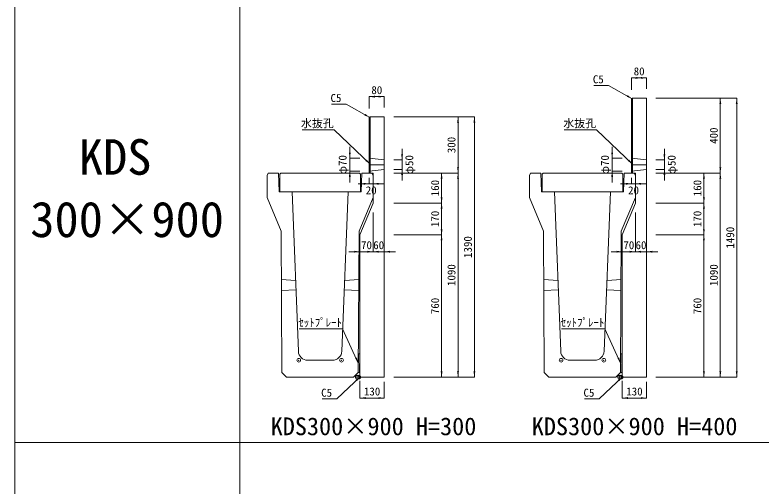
# Model space of a CAD drawing. Units: millimetres at full size, sheet at 1:40. Extents: x 172874 to 199766, y 869448 to 902797.
# Drawn here: x 172874 to 176856, y 889566 to 892084 of the extents above; entities that cross this region are included whole.
import ezdxf
from ezdxf.enums import TextEntityAlignment as Align

# ---------------------------------------------------------------- set-up
doc = ezdxf.new("R2010")
doc.units = ezdxf.units.MM
doc.header["$LTSCALE"] = 40
doc.header["$PDMODE"] = 32
doc.header["$PDSIZE"] = 20
for name, pattern in [('DASHED', [7.5, 6, -1.5]), ('USER1', [28.575, 19.05, -3.175, 3.175, -3.175]), ('USER2', [4.7625, 3.175, -1.5875])]:
    doc.linetypes.add(name, pattern=pattern)
for name, color, linetype, lineweight in [('セットプレート', 3, 'Continuous', 13), ('パネックスKDS', 2, 'Continuous', 13), ('図枠', 5, 'Continuous', 13), ('寸法線', 7, 'Continuous', 13), ('引出線', 4, 'Continuous', 13), ('本体', 2, 'Continuous', 13), ('補助線', 8, 'Continuous', 13)]:
    doc.layers.add(name, color=color, linetype=linetype, lineweight=lineweight)
doc.layers.add('文字', color=7, linetype='Continuous')
doc.styles.add('ＭＳ ゴシック', font='')
doc.styles.get('ＭＳ ゴシック').set_extended_font_data('MS Gothic')

# ---------------------------------------------------------------- blocks, each defined once
blk = doc.blocks.new('filled_arrow')
at = {"color": 0, "linetype": 'Continuous', "lineweight": -2}
blk.add_solid([(7.5, 1.25), (0, 0), (7.5, -1.25)], dxfattribs=at)

msp = doc.modelspace()

# ---------------------------------------------------------------- linework, layer by layer
at = {"layer": 'セットプレート'}
for points in [[(174706.65, 890173.33), (174713.65, 890173.29), (174714.16, 890273.29), (174707.16, 890273.33)], [(176106.65, 890173.33), (176113.65, 890173.29), (176114.16, 890273.29), (176107.16, 890273.33)]]:
    msp.add_lwpolyline(points, close=True, dxfattribs=at)
at = {"layer": 'パネックスKDS'}
for p, q in [((176165.48, 891633.33), (176170.48, 891638.33)), ((176165.48, 891238.33), (176165.48, 891633.33)), ((176170.48, 891638.33), (176245.48, 891638.33)), ((176245.48, 890148.33), (176245.48, 891638.33)), ((174765.48, 891533.33), (174770.48, 891538.33)), ((174765.48, 891238.33), (174765.48, 891533.33)), ((174770.48, 891538.33), (174845.48, 891538.33)), ((174845.48, 890148.33), (174845.48, 891538.33)), ((174765.48, 891238.33), (174785.48, 891238.33)), ((174785.48, 891078.33), (174785.48, 891238.33)), ((176165.48, 891238.33), (176185.48, 891238.33)), ((176185.48, 891078.33), (176185.48, 891238.33)), ((174785.48, 891078.33), (174715.48, 890908.33)), ((176185.48, 891078.33), (176115.48, 890908.33)), ((174715.48, 890153.33), (174715.48, 890908.33)), ((176115.48, 890153.33), (176115.48, 890908.33)), ((174715.48, 890153.33), (174720.48, 890148.33)), ((174720.48, 890148.33), (174845.48, 890148.33)), ((176115.48, 890153.33), (176120.48, 890148.33)), ((176120.48, 890148.33), (176245.48, 890148.33))]:
    msp.add_line(p, q, dxfattribs=at)
at = {"layer": 'パネックスKDS', "lineweight": 5}
for p, q in [((176170.48, 891238.33), (176170.48, 891638.33)), ((174770.48, 891238.33), (174770.48, 891538.33))]:
    msp.add_line(p, q, dxfattribs=at)
at = {"layer": 'パネックスKDS', "linetype": 'DASHED', "lineweight": 9}
for p, q in [((174765.48, 891318.33), (174845.48, 891308.33)), ((176165.48, 891318.33), (176245.48, 891308.33)), ((174765.48, 891248.33), (174845.48, 891258.33)), ((176165.48, 891248.33), (176245.48, 891258.33))]:
    msp.add_line(p, q, dxfattribs=at)
at = {"layer": '図枠'}
for p, q in [((172874.21, 902448.33), (172874.21, 887048.33)), ((174074.21, 902448.33), (174074.21, 887048.33)), ((172874.21, 889798.33), (185274.21, 889798.33))]:
    msp.add_line(p, q, dxfattribs=at)
at = {"layer": '寸法線'}
for p, q in [((176165.48, 891746.88), (176245.48, 891746.88)), ((176165.48, 891683.33), (176165.48, 891746.88)), ((176245.48, 891688.33), (176245.48, 891746.88)), ((174765.48, 891646.88), (174845.48, 891646.88)), ((174765.48, 891583.33), (174765.48, 891646.88)), ((174845.48, 891588.33), (174845.48, 891646.88)), ((176295.48, 891638.33), (176726.32, 891638.33)), ((176295.48, 891638.33), (176638.82, 891638.33)), ((176638.82, 891238.33), (176638.82, 891638.33)), ((176726.32, 890148.33), (176726.32, 891638.33)), ((174895.48, 891538.33), (175326.32, 891538.33)), ((174895.48, 891538.33), (175238.82, 891538.33)), ((175238.82, 891238.33), (175238.82, 891538.33)), ((175326.32, 890148.33), (175326.32, 891538.33)), ((174661.41, 891378.33), (174661.41, 891188.33)), ((174940.15, 891368.33), (174940.15, 891198.33)), ((176061.41, 891378.33), (176061.41, 891188.33)), ((176340.15, 891368.33), (176340.15, 891198.33)), ((174715.48, 891318.33), (174661.41, 891318.33)), ((174895.48, 891308.33), (174940.15, 891308.33)), ((176115.48, 891318.33), (176061.41, 891318.33)), ((176295.48, 891308.33), (176340.15, 891308.33)), ((174715.48, 891248.33), (174661.41, 891248.33)), ((174895.48, 891258.33), (174940.15, 891258.33)), ((174895.48, 891238.33), (175238.82, 891238.33)), ((174895.48, 891238.33), (175151.32, 891238.33)), ((174895.48, 891238.33), (175238.82, 891238.33)), ((175151.32, 891238.33), (175151.32, 891078.33)), ((175238.82, 891238.33), (175238.82, 890148.33)), ((176115.48, 891248.33), (176061.41, 891248.33)), ((176295.48, 891258.33), (176340.15, 891258.33)), ((176295.48, 891238.33), (176638.82, 891238.33)), ((176295.48, 891238.33), (176551.32, 891238.33)), ((176295.48, 891238.33), (176638.82, 891238.33)), ((176551.32, 891238.33), (176551.32, 891078.33)), ((176638.82, 891238.33), (176638.82, 890148.33)), ((174765.48, 891213.33), (174765.48, 891181.25)), ((174785.48, 891213.33), (174785.48, 891181.25)), ((176165.48, 891213.33), (176165.48, 891181.25)), ((176185.48, 891213.33), (176185.48, 891181.25)), ((174705.48, 891181.25), (174845.48, 891181.25)), ((176105.48, 891181.25), (176245.48, 891181.25)), ((174895.48, 891078.33), (175151.32, 891078.33)), ((174895.48, 891078.33), (175151.32, 891078.33)), ((175151.32, 891078.33), (175151.32, 890908.33)), ((176295.48, 891078.33), (176551.32, 891078.33)), ((176295.48, 891078.33), (176551.32, 891078.33)), ((176551.32, 891078.33), (176551.32, 890908.33)), ((174785.48, 891028.33), (174785.48, 890818.33)), ((176185.48, 891028.33), (176185.48, 890818.33)), ((174895.48, 890908.33), (175151.32, 890908.33)), ((174895.48, 890908.33), (175151.32, 890908.33)), ((175151.32, 890908.33), (175151.32, 890148.33)), ((176295.48, 890908.33), (176551.32, 890908.33)), ((176295.48, 890908.33), (176551.32, 890908.33)), ((176551.32, 890908.33), (176551.32, 890148.33)), ((174715.48, 890856.59), (174715.48, 890818.33)), ((174785.48, 890858.33), (174785.48, 890818.33)), ((174845.48, 890858.33), (174845.48, 890818.33)), ((176115.48, 890856.59), (176115.48, 890818.33)), ((176185.48, 890858.33), (176185.48, 890818.33)), ((176245.48, 890858.33), (176245.48, 890818.33)), ((174845.48, 890818.33), (174655.48, 890818.33)), ((174725.48, 890818.33), (174905.48, 890818.33)), ((176245.48, 890818.33), (176055.48, 890818.33)), ((176125.48, 890818.33), (176305.48, 890818.33)), ((174895.48, 890148.33), (175326.32, 890148.33)), ((174895.48, 890148.33), (175238.82, 890148.33)), ((174895.48, 890148.33), (175151.32, 890148.33)), ((176295.48, 890148.33), (176726.32, 890148.33)), ((176295.48, 890148.33), (176638.82, 890148.33)), ((176295.48, 890148.33), (176551.32, 890148.33)), ((174715.48, 890128.33), (174715.48, 890036.53)), ((174845.48, 890123.33), (174845.48, 890036.53)), ((176115.48, 890128.33), (176115.48, 890036.53)), ((176245.48, 890123.33), (176245.48, 890036.53)), ((174715.48, 890036.53), (174845.48, 890036.53)), ((176115.48, 890036.53), (176245.48, 890036.53))]:
    msp.add_line(p, q, dxfattribs=at)
at = {"layer": '引出線'}
for points in [[(176167.98, 891635.83), (176041.61, 891706.9), (175963.84, 891706.9)], [(174767.98, 891535.83), (174641.61, 891606.9), (174563.84, 891606.9)], [(174770.48, 891285.83), (174578.02, 891469.28), (174406.28, 891469.28)], [(176170.48, 891285.83), (175978.02, 891469.28), (175806.28, 891469.28)], [(174706.91, 890223.33), (174622.07, 890406.79), (174390.7, 890406.79)], [(176106.91, 890223.33), (176022.07, 890406.79), (175790.7, 890406.79)], [(174717.98, 890150.83), (174591.61, 890032.18), (174513.84, 890032.18)], [(176117.98, 890150.83), (175991.61, 890032.18), (175913.84, 890032.18)]]:
    msp.add_lwpolyline(points, dxfattribs=at)
at = {"layer": '本体'}
for p, q in [((174226.48, 891238.33), (174220.48, 891226.33)), ((174220.48, 891226.33), (174220.48, 891108.33)), ((174226.48, 891238.33), (174280.48, 891238.33)), ((174280.48, 891238.33), (174284.48, 891138.33)), ((174725.48, 891238.33), (174721.48, 891138.33)), ((174725.48, 891238.33), (174779.48, 891238.33)), ((174779.48, 891238.33), (174785.48, 891226.33)), ((174785.48, 891226.33), (174785.48, 891108.33)), ((175626.48, 891238.33), (175620.48, 891226.33)), ((175620.48, 891226.33), (175620.48, 891108.33)), ((175626.48, 891238.33), (175680.48, 891238.33)), ((175680.48, 891238.33), (175684.48, 891138.33)), ((176125.48, 891238.33), (176121.48, 891138.33)), ((176125.48, 891238.33), (176179.48, 891238.33)), ((176179.48, 891238.33), (176185.48, 891226.33)), ((176185.48, 891226.33), (176185.48, 891108.33)), ((174220.48, 891108.33), (174295.48, 890928.33)), ((174284.48, 891138.33), (174352.98, 891138.33)), ((174352.98, 891138.33), (174387.06, 890286.33)), ((174652.98, 891138.33), (174618.9, 890286.33)), ((174652.98, 891138.33), (174721.48, 891138.33)), ((174785.48, 891108.33), (174710.48, 890928.33)), ((175620.48, 891108.33), (175695.48, 890928.33)), ((175684.48, 891138.33), (175752.98, 891138.33)), ((175752.98, 891138.33), (175787.06, 890286.33)), ((176052.98, 891138.33), (176018.9, 890286.33)), ((176052.98, 891138.33), (176121.48, 891138.33)), ((176185.48, 891108.33), (176110.48, 890928.33)), ((174295.48, 890928.33), (174299.31, 890173.33)), ((174710.48, 890928.33), (174706.65, 890173.33)), ((175695.48, 890928.33), (175699.31, 890173.33)), ((176110.48, 890928.33), (176106.65, 890173.33)), ((174437.02, 890238.33), (174568.94, 890238.33)), ((175837.02, 890238.33), (175968.94, 890238.33)), ((174299.31, 890173.33), (174324.44, 890148.33)), ((174324.44, 890148.33), (174681.52, 890148.33)), ((174681.52, 890148.33), (174706.65, 890173.33)), ((175699.31, 890173.33), (175724.44, 890148.33)), ((175724.44, 890148.33), (176081.52, 890148.33)), ((176081.52, 890148.33), (176106.65, 890173.33))]:
    msp.add_line(p, q, dxfattribs=at)
at = {"layer": '本体', "linetype": 'USER2'}
for p, q in [((174296.79, 890670.33), (174371.9, 890665.33)), ((174634.06, 890665.33), (174709.17, 890670.33)), ((175696.79, 890670.33), (175771.9, 890665.33)), ((176034.06, 890665.33), (176109.17, 890670.33)), ((174373.9, 890615.33), (174297.09, 890610.33)), ((174708.87, 890610.33), (174632.06, 890615.33)), ((175773.9, 890615.33), (175697.09, 890610.33)), ((176108.87, 890610.33), (176032.06, 890615.33))]:
    msp.add_line(p, q, dxfattribs=at)
at = {"layer": '本体', "lineweight": 20}
for points in [[(174287.98, 891232.33), (174292.98, 891238.33), (174712.98, 891238.33), (174717.98, 891232.33), (174717.98, 891138.33), (174287.98, 891138.33)], [(175687.98, 891232.33), (175692.98, 891238.33), (176112.98, 891238.33), (176117.98, 891232.33), (176117.98, 891138.33), (175687.98, 891138.33)]]:
    msp.add_lwpolyline(points, close=True, dxfattribs=at)
at = {"layer": '本体'}
for centre, start, end in [((174437.02, 890288.33), 182.29061, 270), ((174568.94, 890288.33), 270, 357.70939), ((175837.02, 890288.33), 182.29061, 270), ((175968.94, 890288.33), 270, 357.70939)]:
    msp.add_arc(centre, 50, start, end, dxfattribs=at)
at = {"layer": '補助線', "linetype": 'USER1'}
for p, q in [((174765.48, 891283.33), (174845.48, 891283.33)), ((176165.48, 891283.33), (176245.48, 891283.33))]:
    msp.add_line(p, q, dxfattribs=at)
at = {"layer": '補助線'}
for p in [(174388.98, 890238.33), (174616.98, 890238.33), (175788.98, 890238.33), (176016.98, 890238.33), (174701.48, 890148.33), (174708.48, 890148.33), (174708.48, 890148.33), (176101.48, 890148.33), (176108.48, 890148.33), (176108.48, 890148.33)]:
    msp.add_point(p, dxfattribs=at)

# ---------------------------------------------------------------- block references
at = {"layer": '寸法線', "xscale": 4, "yscale": 4}
for p in [(176165.48, 891746.88), (174765.48, 891646.88), (174785.48, 891181.25), (176185.48, 891181.25), (174785.48, 890818.33), (174845.48, 890818.33), (176185.48, 890818.33), (176245.48, 890818.33), (174715.48, 890036.53), (176115.48, 890036.53)]:
    msp.add_blockref('filled_arrow', p, dxfattribs=at)
for p, rotation in [((176245.48, 891746.88), 180), ((174845.48, 891646.88), 180), ((176638.82, 891638.33), 270), ((176726.32, 891638.33), 270), ((175238.82, 891538.33), 270), ((175326.32, 891538.33), 270), ((174661.41, 891318.33), 90), ((176061.41, 891318.33), 90), ((174940.15, 891308.33), 90), ((176340.15, 891308.33), 90), ((175238.82, 891238.33), 90), ((176638.82, 891238.33), 90), ((174661.41, 891248.33), 270), ((174940.15, 891258.33), 270), ((175151.32, 891238.33), 270), ((175238.82, 891238.33), 270), ((176061.41, 891248.33), 270), ((176340.15, 891258.33), 270), ((176551.32, 891238.33), 270), ((176638.82, 891238.33), 270), ((174765.48, 891181.25), 180), ((176165.48, 891181.25), 180), ((175151.32, 891078.33), 90), ((176551.32, 891078.33), 90), ((175151.32, 891078.33), 270), ((176551.32, 891078.33), 270), ((175151.32, 890908.33), 90), ((175151.32, 890908.33), 270), ((176551.32, 890908.33), 90), ((176551.32, 890908.33), 270), ((174715.48, 890818.33), 180), ((174785.48, 890818.33), 180), ((176115.48, 890818.33), 180), ((176185.48, 890818.33), 180), ((175151.32, 890148.33), 90), ((175238.82, 890148.33), 90), ((175326.32, 890148.33), 90), ((176551.32, 890148.33), 90), ((176638.82, 890148.33), 90), ((176726.32, 890148.33), 90), ((174845.48, 890036.53), 180), ((176245.48, 890036.53), 180)]:
    msp.add_blockref('filled_arrow', p, dxfattribs=dict(at, rotation=rotation))
at = {"layer": '引出線', "xscale": 4, "yscale": 4}
for p, rotation in [((176167.98, 891635.83), 150.6), ((174767.98, 891535.83), 150.6), ((174770.48, 891285.83), 136.4), ((176170.48, 891285.83), 136.4), ((174706.91, 890223.33), 114.8), ((176106.91, 890223.33), 114.8), ((174717.98, 890150.83), 223.2), ((176117.98, 890150.83), 223.2)]:
    msp.add_blockref('filled_arrow', p, dxfattribs=dict(at, rotation=rotation))

# ---------------------------------------------------------------- texts
at = {"layer": '寸法線', "style": 'ＭＳ ゴシック'}
for s, p in [('80', (176205.48, 891781.88)), ('80', (174805.48, 891681.88)), ('20', (174775.48, 891146.25)), ('20', (176175.48, 891146.25)), ('70', (174750.48, 890853.33)), ('60', (174815.48, 890853.33)), ('70', (176150.48, 890853.33)), ('60', (176215.48, 890853.33)), ('130', (174780.48, 890071.53)), ('130', (176180.48, 890071.53))]:
    msp.add_text(s, height=42.72, dxfattribs=at).set_placement(p, align=Align.MIDDLE_CENTER)
for s, p in [('400', (176603.82, 891438.33)), ('300', (175203.82, 891388.33)), ('φ70', (174622.75, 891283.33)), ('φ50', (174978.81, 891283.33)), ('φ70', (176022.75, 891283.33)), ('φ50', (176378.81, 891283.33)), ('160', (175116.32, 891158.33)), ('160', (176516.32, 891158.33)), ('170', (175116.32, 890993.33)), ('170', (176516.32, 890993.33)), ('1490', (176691.32, 890893.33)), ('1390', (175291.32, 890843.33)), ('1090', (175203.82, 890693.33)), ('1090', (176603.82, 890693.33)), ('760', (175116.32, 890528.33)), ('760', (176516.32, 890528.33))]:
    msp.add_text(s, height=42.72, rotation=90, dxfattribs=at).set_placement(p, align=Align.MIDDLE_CENTER)
at = {"layer": '引出線', "style": 'ＭＳ ゴシック'}
for s, p in [('C5', (176016.61, 891760.9)), ('C5', (174616.61, 891660.9)), ('水抜孔', (174575.77, 891525.56)), ('水抜孔', (175975.77, 891525.56)), ('ｾｯﾄﾌﾟﾚｰﾄ', (174619.82, 890460.79)), ('ｾｯﾄﾌﾟﾚｰﾄ', (176019.82, 890460.79)), ('C5', (174566.61, 890086.18)), ('C5', (175966.61, 890086.18))]:
    msp.add_text(s, height=42.72, dxfattribs=at).set_placement(p, align=Align.TOP_RIGHT)
at = {"layer": '文字', "style": 'ＭＳ ゴシック'}
for s, p in [('KDS ', (173215.21, 891419.5)), ('300×900', (172956.21, 891086.16))]:
    msp.add_text(s, height=189.9, dxfattribs=at).set_placement(p, align=Align.TOP_LEFT)
for s, p in [('KDS300×900 H=300', (174238.87, 889809.38)), ('KDS300×900 H=400', (175632.24, 889809.38))]:
    msp.add_text(s, height=94.94, dxfattribs=at).set_placement(p, align=Align.BOTTOM_LEFT)

doc.saveas('drawing.dxf')
